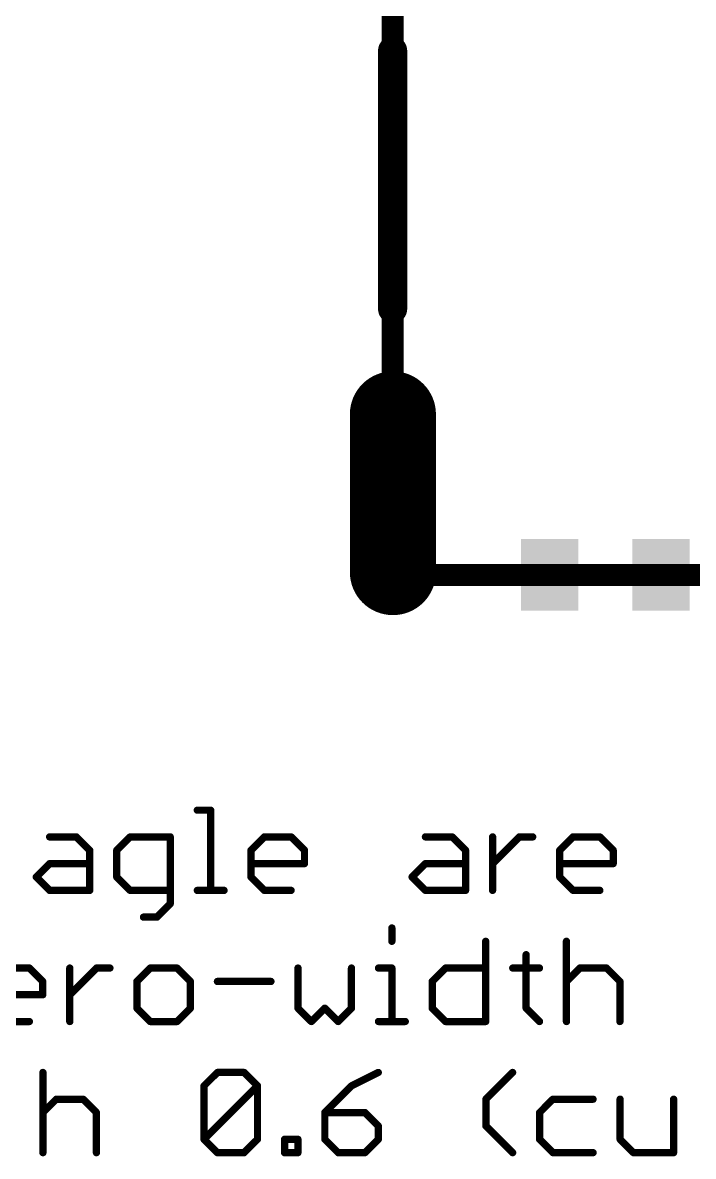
# Model space of a CAD drawing. Extents: x 0 to 102, y -4 to 29.
# Drawn here: x 56.73 to 61.4, y 14.58 to 22.48 of the extents above; entities that cross this region are included whole.
import ezdxf

# ---------------------------------------------------------------- set-up
doc = ezdxf.new("R2010")
doc.units = 0
doc.layers.add('21', color=253, linetype='CONTINUOUS')
doc.layers.add('51', color=41, linetype='CONTINUOUS')

# ---------------------------------------------------------------- blocks, each defined once
blk = doc.blocks.new('RECT')
blk.add_solid([(-0.5, -0.5), (0.5, -0.5), (-0.5, 0.5), (0.5, 0.5)])

msp = doc.modelspace()

# ---------------------------------------------------------------- linework, layer by layer
at = {"layer": '21', "const_width": 0.2032}
msp.add_lwpolyline([(59.307, 20.488), (59.307, 22.288)], dxfattribs=at)
at = {"layer": '21', "const_width": 0.1016}
for points in [[(59.3578, 22.288, 1), (59.2562, 22.288)], [(59.2562, 20.488, 1), (59.3578, 20.488)]]:
    msp.add_lwpolyline(points, format="xyb", dxfattribs=at)
at = {"layer": '51'}
for points, const_width in [([(59.307, 18.633), (59.307, 25.983)], 0.1524), ([(59.307, 18.633), (59.307, 20.253)], 0.01), ([(59.309, 18.653), (59.309, 19.753)], 0.6), ([(67.947, 18.633), (59.307, 18.633)], 0.1524), ([(57.9457, 16.9931), (58.0389, 16.9931)], 0.0508), ([(58.0389, 16.9931), (58.0389, 16.4338)], 0.0508), ([(56.9163, 16.8067), (57.1027, 16.8067)], 0.0508), ([(57.1027, 16.8067), (57.1959, 16.7134)], 0.0508), ([(57.4776, 16.8067), (57.3844, 16.7134)], 0.0508), ([(57.7572, 16.8067), (57.4776, 16.8067)], 0.0508), ([(57.7572, 16.3406), (57.7572, 16.8067)], 0.0508), ([(58.3199, 16.7134), (58.4131, 16.8067)], 0.0508), ([(58.4131, 16.8067), (58.5995, 16.8067)], 0.0508), ([(58.5995, 16.8067), (58.6928, 16.7134)], 0.0508), ([(59.5357, 16.8067), (59.7222, 16.8067)], 0.0508), ([(59.7222, 16.8067), (59.8154, 16.7134)], 0.0508), ([(60.0038, 16.4338), (60.0038, 16.8067)], 0.0508), ([(60.0038, 16.6202), (60.1903, 16.8067)], 0.0508), ([(60.1903, 16.8067), (60.2835, 16.8067)], 0.0508), ([(60.4716, 16.7134), (60.5648, 16.8067)], 0.0508), ([(60.5648, 16.8067), (60.7512, 16.8067)], 0.0508), ([(60.7512, 16.8067), (60.8444, 16.7134)], 0.0508), ([(57.1959, 16.7134), (57.1959, 16.4338)], 0.0508), ([(57.3844, 16.7134), (57.3844, 16.527)], 0.0508), ([(58.3199, 16.527), (58.3199, 16.7134)], 0.0508), ([(58.6928, 16.7134), (58.6928, 16.6202)], 0.0508), ([(59.8154, 16.7134), (59.8154, 16.4338)], 0.0508), ([(60.4716, 16.527), (60.4716, 16.7134)], 0.0508), ([(60.8444, 16.7134), (60.8444, 16.6202)], 0.0508), ([(56.8231, 16.527), (56.9163, 16.6202)], 0.0508), ([(56.9163, 16.6202), (57.1959, 16.6202)], 0.0508), ([(58.6928, 16.6202), (58.3199, 16.6202)], 0.0508), ([(59.4425, 16.527), (59.5357, 16.6202)], 0.0508), ([(59.5357, 16.6202), (59.8154, 16.6202)], 0.0508), ([(60.8444, 16.6202), (60.4716, 16.6202)], 0.0508), ([(56.9163, 16.4338), (56.8231, 16.527)], 0.0508), ([(57.3844, 16.527), (57.4776, 16.4338)], 0.0508), ([(58.4131, 16.4338), (58.3199, 16.527)], 0.0508), ([(59.5357, 16.4338), (59.4425, 16.527)], 0.0508), ([(60.5648, 16.4338), (60.4716, 16.527)], 0.0508), ([(57.1959, 16.4338), (56.9163, 16.4338)], 0.0508), ([(57.4776, 16.4338), (57.7572, 16.4338)], 0.0508), ([(57.9457, 16.4338), (58.1321, 16.4338)], 0.0508), ([(58.5995, 16.4338), (58.4131, 16.4338)], 0.0508), ([(59.8154, 16.4338), (59.5357, 16.4338)], 0.0508), ([(60.7512, 16.4338), (60.5648, 16.4338)], 0.0508), ([(57.664, 16.2474), (57.7572, 16.3406)], 0.0508), ([(57.5708, 16.2474), (57.664, 16.2474)], 0.0508), ([(59.3018, 16.1719), (59.3018, 16.0787)], 0.0508), ([(59.9557, 16.0787), (59.9557, 15.5194)], 0.0508), ([(60.5184, 16.0787), (60.5184, 15.5194)], 0.0508), ([(60.2374, 15.9855), (60.2374, 15.6126)], 0.0508), ([(56.5889, 15.8923), (56.7753, 15.8923)], 0.0508), ([(56.7753, 15.8923), (56.8685, 15.799)], 0.0508), ([(57.0569, 15.5194), (57.0569, 15.8923)], 0.0508), ([(57.0569, 15.7058), (57.2434, 15.8923)], 0.0508), ([(57.2434, 15.8923), (57.3366, 15.8923)], 0.0508), ([(57.6179, 15.8923), (57.5247, 15.799)], 0.0508), ([(57.8043, 15.8923), (57.6179, 15.8923)], 0.0508), ([(57.8976, 15.799), (57.8043, 15.8923)], 0.0508), ([(58.6473, 15.8923), (58.6473, 15.6126)], 0.0508), ([(59.0202, 15.6126), (59.0202, 15.8923)], 0.0508), ([(59.2086, 15.8923), (59.3018, 15.8923)], 0.0508), ([(59.3018, 15.8923), (59.3018, 15.5194)], 0.0508), ([(59.5828, 15.799), (59.6761, 15.8923)], 0.0508), ([(59.6761, 15.8923), (59.9557, 15.8923)], 0.0508), ([(60.1442, 15.8923), (60.3306, 15.8923)], 0.0508), ([(60.5184, 15.799), (60.6116, 15.8923)], 0.0508), ([(60.6116, 15.8923), (60.798, 15.8923)], 0.0508), ([(60.798, 15.8923), (60.8912, 15.799)], 0.0508), ([(56.8685, 15.799), (56.8685, 15.7058)], 0.0508), ([(57.5247, 15.799), (57.5247, 15.6126)], 0.0508), ([(57.8976, 15.6126), (57.8976, 15.799)], 0.0508), ([(58.086, 15.799), (58.4589, 15.799)], 0.0508), ([(59.5828, 15.6126), (59.5828, 15.799)], 0.0508), ([(60.8912, 15.799), (60.8912, 15.5194)], 0.0508), ([(56.8685, 15.7058), (56.4956, 15.7058)], 0.0508), ([(57.5247, 15.6126), (57.6179, 15.5194)], 0.0508), ([(57.8043, 15.5194), (57.8976, 15.6126)], 0.0508), ([(58.6473, 15.6126), (58.7405, 15.5194)], 0.0508), ([(58.7405, 15.5194), (58.8338, 15.6126)], 0.0508), ([(58.8338, 15.6126), (58.927, 15.5194)], 0.0508), ([(58.927, 15.5194), (59.0202, 15.6126)], 0.0508), ([(59.6761, 15.5194), (59.5828, 15.6126)], 0.0508), ([(60.2374, 15.6126), (60.3306, 15.5194)], 0.0508), ([(56.7753, 15.5194), (56.5889, 15.5194)], 0.0508), ([(57.6179, 15.5194), (57.8043, 15.5194)], 0.0508), ([(59.2086, 15.5194), (59.3951, 15.5194)], 0.0508), ([(59.9557, 15.5194), (59.6761, 15.5194)], 0.0508), ([(56.8698, 15.1643), (56.8698, 14.605)], 0.0508), ([(57.9924, 15.0711), (58.0857, 15.1643)], 0.0508), ([(58.0857, 15.1643), (58.2721, 15.1643)], 0.0508), ([(58.2721, 15.1643), (58.3653, 15.0711)], 0.0508), ([(59.2073, 15.1643), (59.0208, 15.0711)], 0.0508), ([(59.957, 14.9779), (60.1434, 15.1643)], 0.0508), ([(57.9924, 14.6982), (57.9924, 15.0711)], 0.0508), ([(57.9924, 14.6982), (58.3653, 15.0711)], 0.0508), ([(58.3653, 15.0711), (58.3653, 14.6982)], 0.0508), ([(59.0208, 15.0711), (58.8344, 14.8846)], 0.0508), ([(56.8698, 14.8846), (56.963, 14.9779)], 0.0508), ([(56.963, 14.9779), (57.1495, 14.9779)], 0.0508), ([(57.1495, 14.9779), (57.2427, 14.8846)], 0.0508), ([(59.957, 14.7914), (59.957, 14.9779)], 0.0508), ([(60.4244, 14.9779), (60.3312, 14.8846)], 0.0508), ([(60.7041, 14.9779), (60.4244, 14.9779)], 0.0508), ([(60.8925, 14.9779), (60.8925, 14.6982)], 0.0508), ([(61.2654, 14.605), (61.2654, 14.9779)], 0.0508), ([(57.2427, 14.8846), (57.2427, 14.605)], 0.0508), ([(58.8344, 14.8846), (58.8344, 14.6982)], 0.0508), ([(59.114, 14.8846), (58.8344, 14.8846)], 0.0508), ([(59.2073, 14.7914), (59.114, 14.8846)], 0.0508), ([(60.3312, 14.8846), (60.3312, 14.6982)], 0.0508), ([(59.2073, 14.6982), (59.2073, 14.7914)], 0.0508), ([(60.1434, 14.605), (59.957, 14.7914)], 0.0508), ([(58.0857, 14.605), (57.9924, 14.6982)], 0.0508), ([(58.3653, 14.6982), (58.2721, 14.605)], 0.0508), ([(58.5537, 14.605), (58.5537, 14.6982)], 0.0508), ([(58.5537, 14.6982), (58.647, 14.6982)], 0.0508), ([(58.647, 14.6982), (58.647, 14.605)], 0.0508), ([(58.8344, 14.6982), (58.9276, 14.605)], 0.0508), ([(59.114, 14.605), (59.2073, 14.6982)], 0.0508), ([(60.3312, 14.6982), (60.4244, 14.605)], 0.0508), ([(60.8925, 14.6982), (60.9857, 14.605)], 0.0508), ([(58.2721, 14.605), (58.0857, 14.605)], 0.0508), ([(58.647, 14.605), (58.5537, 14.605)], 0.0508), ([(58.9276, 14.605), (59.114, 14.605)], 0.0508), ([(60.4244, 14.605), (60.7041, 14.605)], 0.0508), ([(60.9857, 14.605), (61.2654, 14.605)], 0.0508)]:
    msp.add_lwpolyline(points, dxfattribs=dict(at, const_width=const_width))
for points, const_width in [([(59.3095, 20.253, 1), (59.3045, 20.253)], 0.005), ([(59.459, 19.753, 1), (59.159, 19.753)], 0.3), ([(59.159, 18.653, 1), (59.459, 18.653)], 0.3), ([(59.307, 18.6711, 1), (59.307, 18.5949)], 0.0762), ([(59.2689, 18.633, 1), (59.3451, 18.633)], 0.0762), ([(59.3045, 18.633, 1), (59.3095, 18.633)], 0.005), ([(57.9457, 17.0058, 1), (57.9457, 16.9804)], 0.0254), ([(58.0516, 16.9931, 1), (58.0262, 16.9931)], 0.0254), ([(58.0389, 16.9804, 1), (58.0389, 17.0058)], 0.0254), ([(56.9163, 16.8194, 1), (56.9163, 16.794)], 0.0254), ([(57.1117, 16.8156, 1), (57.0937, 16.7977)], 0.0254), ([(57.1027, 16.794, 1), (57.1027, 16.8194)], 0.0254), ([(57.4776, 16.8194, 1), (57.4776, 16.794)], 0.0254), ([(57.4866, 16.7977, 1), (57.4686, 16.8156)], 0.0254), ([(57.7699, 16.8067, 1), (57.7445, 16.8067)], 0.0254), ([(57.7572, 16.794, 1), (57.7572, 16.8194)], 0.0254), ([(58.4131, 16.8194, 1), (58.4131, 16.794)], 0.0254), ([(58.4221, 16.7977, 1), (58.4041, 16.8156)], 0.0254), ([(58.6085, 16.8156, 1), (58.5906, 16.7977)], 0.0254), ([(58.5995, 16.794, 1), (58.5995, 16.8194)], 0.0254), ([(59.5357, 16.8194, 1), (59.5357, 16.794)], 0.0254), ([(59.7311, 16.8156, 1), (59.7132, 16.7977)], 0.0254), ([(59.7222, 16.794, 1), (59.7222, 16.8194)], 0.0254), ([(60.0165, 16.8067, 1), (59.9911, 16.8067)], 0.0254), ([(60.1903, 16.8194, 1), (60.1903, 16.794)], 0.0254), ([(60.1992, 16.7977, 1), (60.1813, 16.8156)], 0.0254), ([(60.2835, 16.794, 1), (60.2835, 16.8194)], 0.0254), ([(60.5648, 16.8194, 1), (60.5648, 16.794)], 0.0254), ([(60.5738, 16.7977, 1), (60.5558, 16.8156)], 0.0254), ([(60.7602, 16.8156, 1), (60.7423, 16.7977)], 0.0254), ([(60.7512, 16.794, 1), (60.7512, 16.8194)], 0.0254), ([(57.2086, 16.7134, 1), (57.1832, 16.7134)], 0.0254), ([(57.187, 16.7045, 1), (57.2049, 16.7224)], 0.0254), ([(57.3971, 16.7134, 1), (57.3717, 16.7134)], 0.0254), ([(57.3754, 16.7224, 1), (57.3934, 16.7045)], 0.0254), ([(58.3326, 16.7134, 1), (58.3072, 16.7134)], 0.0254), ([(58.3109, 16.7224, 1), (58.3289, 16.7045)], 0.0254), ([(58.7055, 16.7134, 1), (58.6801, 16.7134)], 0.0254), ([(58.6838, 16.7045, 1), (58.7017, 16.7224)], 0.0254), ([(59.8281, 16.7134, 1), (59.8027, 16.7134)], 0.0254), ([(59.8064, 16.7045, 1), (59.8244, 16.7224)], 0.0254), ([(60.4843, 16.7134, 1), (60.4589, 16.7134)], 0.0254), ([(60.4626, 16.7224, 1), (60.4806, 16.7045)], 0.0254), ([(60.8571, 16.7134, 1), (60.8317, 16.7134)], 0.0254), ([(60.8355, 16.7045, 1), (60.8534, 16.7224)], 0.0254), ([(56.9163, 16.6329, 1), (56.9163, 16.6075)], 0.0254), ([(56.9253, 16.6112, 1), (56.9073, 16.6292)], 0.0254), ([(57.1959, 16.6075, 1), (57.1959, 16.6329)], 0.0254), ([(58.3199, 16.6329, 1), (58.3199, 16.6075)], 0.0254), ([(58.6801, 16.6202, 1), (58.7055, 16.6202)], 0.0254), ([(58.6928, 16.6075, 1), (58.6928, 16.6329)], 0.0254), ([(59.5357, 16.6329, 1), (59.5357, 16.6075)], 0.0254), ([(59.5447, 16.6112, 1), (59.5268, 16.6292)], 0.0254), ([(59.8154, 16.6075, 1), (59.8154, 16.6329)], 0.0254), ([(59.9949, 16.6292, 1), (60.0128, 16.6112)], 0.0254), ([(60.4716, 16.6329, 1), (60.4716, 16.6075)], 0.0254), ([(60.8317, 16.6202, 1), (60.8571, 16.6202)], 0.0254), ([(60.8444, 16.6075, 1), (60.8444, 16.6329)], 0.0254), ([(56.8321, 16.536, 1), (56.8141, 16.518)], 0.0254), ([(56.8141, 16.536, 1), (56.8321, 16.518)], 0.0254), ([(57.3934, 16.536, 1), (57.3754, 16.518)], 0.0254), ([(57.3717, 16.527, 1), (57.3971, 16.527)], 0.0254), ([(58.3289, 16.536, 1), (58.3109, 16.518)], 0.0254), ([(58.3072, 16.527, 1), (58.3326, 16.527)], 0.0254), ([(59.4515, 16.536, 1), (59.4335, 16.518)], 0.0254), ([(59.4335, 16.536, 1), (59.4515, 16.518)], 0.0254), ([(60.4806, 16.536, 1), (60.4626, 16.518)], 0.0254), ([(60.4589, 16.527, 1), (60.4843, 16.527)], 0.0254), ([(56.9163, 16.4465, 1), (56.9163, 16.4211)], 0.0254), ([(56.9073, 16.4248, 1), (56.9253, 16.4428)], 0.0254), ([(57.1832, 16.4338, 1), (57.2086, 16.4338)], 0.0254), ([(57.1959, 16.4211, 1), (57.1959, 16.4465)], 0.0254), ([(57.4776, 16.4465, 1), (57.4776, 16.4211)], 0.0254), ([(57.4686, 16.4248, 1), (57.4866, 16.4428)], 0.0254), ([(57.7572, 16.4211, 1), (57.7572, 16.4465)], 0.0254), ([(57.9457, 16.4465, 1), (57.9457, 16.4211)], 0.0254), ([(58.0262, 16.4338, 1), (58.0516, 16.4338)], 0.0254), ([(58.1321, 16.4211, 1), (58.1321, 16.4465)], 0.0254), ([(58.4131, 16.4465, 1), (58.4131, 16.4211)], 0.0254), ([(58.4041, 16.4248, 1), (58.4221, 16.4428)], 0.0254), ([(58.5995, 16.4211, 1), (58.5995, 16.4465)], 0.0254), ([(59.5357, 16.4465, 1), (59.5357, 16.4211)], 0.0254), ([(59.5268, 16.4248, 1), (59.5447, 16.4428)], 0.0254), ([(59.8027, 16.4338, 1), (59.8281, 16.4338)], 0.0254), ([(59.8154, 16.4211, 1), (59.8154, 16.4465)], 0.0254), ([(59.9911, 16.4338, 1), (60.0165, 16.4338)], 0.0254), ([(60.5648, 16.4465, 1), (60.5648, 16.4211)], 0.0254), ([(60.5558, 16.4248, 1), (60.5738, 16.4428)], 0.0254), ([(60.7512, 16.4211, 1), (60.7512, 16.4465)], 0.0254), ([(57.7662, 16.3316, 1), (57.7483, 16.3496)], 0.0254), ([(57.7445, 16.3406, 1), (57.7699, 16.3406)], 0.0254), ([(57.5708, 16.2601, 1), (57.5708, 16.2347)], 0.0254), ([(57.6551, 16.2564, 1), (57.673, 16.2384)], 0.0254), ([(57.664, 16.2347, 1), (57.664, 16.2601)], 0.0254), ([(59.3145, 16.1719, 1), (59.2891, 16.1719)], 0.0254), ([(59.2891, 16.0787, 1), (59.3145, 16.0787)], 0.0254), ([(59.9684, 16.0787, 1), (59.943, 16.0787)], 0.0254), ([(60.5311, 16.0787, 1), (60.5057, 16.0787)], 0.0254), ([(60.2501, 15.9855, 1), (60.2247, 15.9855)], 0.0254), ([(56.7843, 15.9012, 1), (56.7663, 15.8833)], 0.0254), ([(56.7753, 15.8796, 1), (56.7753, 15.905)], 0.0254), ([(57.0696, 15.8923, 1), (57.0442, 15.8923)], 0.0254), ([(57.2434, 15.905, 1), (57.2434, 15.8796)], 0.0254), ([(57.2524, 15.8833, 1), (57.2344, 15.9012)], 0.0254), ([(57.3366, 15.8796, 1), (57.3366, 15.905)], 0.0254), ([(57.6179, 15.905, 1), (57.6179, 15.8796)], 0.0254), ([(57.6269, 15.8833, 1), (57.6089, 15.9012)], 0.0254), ([(57.8133, 15.9012, 1), (57.7954, 15.8833)], 0.0254), ([(57.8043, 15.8796, 1), (57.8043, 15.905)], 0.0254), ([(58.66, 15.8923, 1), (58.6346, 15.8923)], 0.0254), ([(59.0329, 15.8923, 1), (59.0075, 15.8923)], 0.0254), ([(59.2086, 15.905, 1), (59.2086, 15.8796)], 0.0254), ([(59.3145, 15.8923, 1), (59.2891, 15.8923)], 0.0254), ([(59.3018, 15.8796, 1), (59.3018, 15.905)], 0.0254), ([(59.6761, 15.905, 1), (59.6761, 15.8796)], 0.0254), ([(59.685, 15.8833, 1), (59.6671, 15.9012)], 0.0254), ([(59.9557, 15.8796, 1), (59.9557, 15.905)], 0.0254), ([(60.1442, 15.905, 1), (60.1442, 15.8796)], 0.0254), ([(60.3306, 15.8796, 1), (60.3306, 15.905)], 0.0254), ([(60.6116, 15.905, 1), (60.6116, 15.8796)], 0.0254), ([(60.6205, 15.8833, 1), (60.6026, 15.9012)], 0.0254), ([(60.807, 15.9012, 1), (60.789, 15.8833)], 0.0254), ([(60.798, 15.8796, 1), (60.798, 15.905)], 0.0254), ([(56.8812, 15.799, 1), (56.8558, 15.799)], 0.0254), ([(56.8595, 15.7901, 1), (56.8775, 15.808)], 0.0254), ([(57.5374, 15.799, 1), (57.512, 15.799)], 0.0254), ([(57.5157, 15.808, 1), (57.5337, 15.7901)], 0.0254), ([(57.9103, 15.799, 1), (57.8849, 15.799)], 0.0254), ([(57.8886, 15.7901, 1), (57.9065, 15.808)], 0.0254), ([(58.086, 15.8117, 1), (58.086, 15.7863)], 0.0254), ([(58.4589, 15.7863, 1), (58.4589, 15.8117)], 0.0254), ([(59.5955, 15.799, 1), (59.5701, 15.799)], 0.0254), ([(59.5739, 15.808, 1), (59.5918, 15.7901)], 0.0254), ([(60.5094, 15.808, 1), (60.5273, 15.7901)], 0.0254), ([(60.9039, 15.799, 1), (60.8785, 15.799)], 0.0254), ([(60.8822, 15.7901, 1), (60.9002, 15.808)], 0.0254), ([(56.8685, 15.6931, 1), (56.8685, 15.7185)], 0.0254), ([(56.8558, 15.7058, 1), (56.8812, 15.7058)], 0.0254), ([(57.048, 15.7148, 1), (57.0659, 15.6968)], 0.0254), ([(57.5337, 15.6216, 1), (57.5157, 15.6036)], 0.0254), ([(57.512, 15.6126, 1), (57.5374, 15.6126)], 0.0254), ([(57.8849, 15.6126, 1), (57.9103, 15.6126)], 0.0254), ([(57.9065, 15.6036, 1), (57.8886, 15.6216)], 0.0254), ([(58.6563, 15.6216, 1), (58.6383, 15.6036)], 0.0254), ([(58.6346, 15.6126, 1), (58.66, 15.6126)], 0.0254), ([(58.8427, 15.6216, 1), (58.8248, 15.6036)], 0.0254), ([(58.8427, 15.6036, 1), (58.8248, 15.6216)], 0.0254), ([(59.0075, 15.6126, 1), (59.0329, 15.6126)], 0.0254), ([(59.0292, 15.6036, 1), (59.0112, 15.6216)], 0.0254), ([(59.5701, 15.6126, 1), (59.5955, 15.6126)], 0.0254), ([(59.5918, 15.6216, 1), (59.5739, 15.6036)], 0.0254), ([(60.2463, 15.6216, 1), (60.2284, 15.6036)], 0.0254), ([(60.2247, 15.6126, 1), (60.2501, 15.6126)], 0.0254), ([(56.7753, 15.5067, 1), (56.7753, 15.5321)], 0.0254), ([(57.0442, 15.5194, 1), (57.0696, 15.5194)], 0.0254), ([(57.6179, 15.5321, 1), (57.6179, 15.5067)], 0.0254), ([(57.6089, 15.5104, 1), (57.6269, 15.5284)], 0.0254), ([(57.7954, 15.5284, 1), (57.8133, 15.5104)], 0.0254), ([(57.8043, 15.5067, 1), (57.8043, 15.5321)], 0.0254), ([(58.7316, 15.5284, 1), (58.7495, 15.5104)], 0.0254), ([(58.7316, 15.5104, 1), (58.7495, 15.5284)], 0.0254), ([(58.918, 15.5284, 1), (58.9359, 15.5104)], 0.0254), ([(58.918, 15.5104, 1), (58.9359, 15.5284)], 0.0254), ([(59.2086, 15.5321, 1), (59.2086, 15.5067)], 0.0254), ([(59.2891, 15.5194, 1), (59.3145, 15.5194)], 0.0254), ([(59.3951, 15.5067, 1), (59.3951, 15.5321)], 0.0254), ([(59.6761, 15.5321, 1), (59.6761, 15.5067)], 0.0254), ([(59.6671, 15.5104, 1), (59.685, 15.5284)], 0.0254), ([(59.943, 15.5194, 1), (59.9684, 15.5194)], 0.0254), ([(59.9557, 15.5067, 1), (59.9557, 15.5321)], 0.0254), ([(60.3216, 15.5104, 1), (60.3396, 15.5284)], 0.0254), ([(60.5057, 15.5194, 1), (60.5311, 15.5194)], 0.0254), ([(60.8785, 15.5194, 1), (60.9039, 15.5194)], 0.0254), ([(56.8825, 15.1643, 1), (56.8571, 15.1643)], 0.0254), ([(58.0857, 15.177, 1), (58.0857, 15.1516)], 0.0254), ([(58.0946, 15.1553, 1), (58.0767, 15.1733)], 0.0254), ([(58.2811, 15.1733, 1), (58.2631, 15.1553)], 0.0254), ([(58.2721, 15.1516, 1), (58.2721, 15.177)], 0.0254), ([(59.2129, 15.1529, 1), (59.2016, 15.1756)], 0.0254), ([(60.1524, 15.1553, 1), (60.1345, 15.1733)], 0.0254), ([(58.0051, 15.0711, 1), (57.9797, 15.0711)], 0.0254), ([(57.9835, 15.08, 1), (58.0014, 15.0621)], 0.0254), ([(58.378, 15.0711, 1), (58.3526, 15.0711)], 0.0254), ([(58.3743, 15.0621, 1), (58.3563, 15.08)], 0.0254), ([(58.3563, 15.0621, 1), (58.3743, 15.08)], 0.0254), ([(59.0151, 15.0824, 1), (59.0265, 15.0597)], 0.0254), ([(59.0298, 15.0621, 1), (59.0118, 15.08)], 0.0254), ([(56.963, 14.9906, 1), (56.963, 14.9651)], 0.0254), ([(56.972, 14.9689, 1), (56.9541, 14.9868)], 0.0254), ([(57.1584, 14.9868, 1), (57.1405, 14.9689)], 0.0254), ([(57.1495, 14.9651, 1), (57.1495, 14.9906)], 0.0254), ([(59.9697, 14.9779, 1), (59.9443, 14.9779)], 0.0254), ([(59.948, 14.9868, 1), (59.966, 14.9689)], 0.0254), ([(60.4244, 14.9906, 1), (60.4244, 14.9651)], 0.0254), ([(60.4334, 14.9689, 1), (60.4155, 14.9868)], 0.0254), ([(60.7041, 14.9651, 1), (60.7041, 14.9906)], 0.0254), ([(60.9052, 14.9779, 1), (60.8798, 14.9779)], 0.0254), ([(61.2781, 14.9779, 1), (61.2527, 14.9779)], 0.0254), ([(56.8608, 14.8936, 1), (56.8788, 14.8757)], 0.0254), ([(57.2554, 14.8846, 1), (57.23, 14.8846)], 0.0254), ([(57.2337, 14.8757, 1), (57.2516, 14.8936)], 0.0254), ([(58.8471, 14.8846, 1), (58.8217, 14.8846)], 0.0254), ([(58.8344, 14.8973, 1), (58.8344, 14.8719)], 0.0254), ([(58.8254, 14.8936, 1), (58.8434, 14.8757)], 0.0254), ([(59.123, 14.8936, 1), (59.1051, 14.8757)], 0.0254), ([(59.114, 14.8719, 1), (59.114, 14.8973)], 0.0254), ([(60.3439, 14.8846, 1), (60.3185, 14.8846)], 0.0254), ([(60.3222, 14.8936, 1), (60.3402, 14.8757)], 0.0254), ([(59.22, 14.7914, 1), (59.1945, 14.7914)], 0.0254), ([(59.1983, 14.7824, 1), (59.2162, 14.8004)], 0.0254), ([(59.966, 14.8004, 1), (59.948, 14.7824)], 0.0254), ([(59.9443, 14.7914, 1), (59.9697, 14.7914)], 0.0254), ([(57.9797, 14.6982, 1), (58.0051, 14.6982)], 0.0254), ([(58.0014, 14.7072, 1), (57.9835, 14.6892)], 0.0254), ([(57.9835, 14.7072, 1), (58.0014, 14.6892)], 0.0254), ([(58.3526, 14.6982, 1), (58.378, 14.6982)], 0.0254), ([(58.3743, 14.6892, 1), (58.3563, 14.7072)], 0.0254), ([(58.5664, 14.6982, 1), (58.541, 14.6982)], 0.0254), ([(58.5537, 14.7109, 1), (58.5537, 14.6855)], 0.0254), ([(58.6597, 14.6982, 1), (58.6343, 14.6982)], 0.0254), ([(58.647, 14.6855, 1), (58.647, 14.7109)], 0.0254), ([(58.8434, 14.7072, 1), (58.8254, 14.6892)], 0.0254), ([(58.8217, 14.6982, 1), (58.8471, 14.6982)], 0.0254), ([(59.1945, 14.6982, 1), (59.22, 14.6982)], 0.0254), ([(59.2162, 14.6892, 1), (59.1983, 14.7072)], 0.0254), ([(60.3402, 14.7072, 1), (60.3222, 14.6892)], 0.0254), ([(60.3185, 14.6982, 1), (60.3439, 14.6982)], 0.0254), ([(60.8798, 14.6982, 1), (60.9052, 14.6982)], 0.0254), ([(60.9015, 14.7072, 1), (60.8836, 14.6892)], 0.0254), ([(58.0857, 14.6177, 1), (58.0857, 14.5923)], 0.0254), ([(58.0767, 14.596, 1), (58.0946, 14.614)], 0.0254), ([(58.2631, 14.614, 1), (58.2811, 14.596)], 0.0254), ([(58.2721, 14.5923, 1), (58.2721, 14.6177)], 0.0254), ([(58.5537, 14.6177, 1), (58.5537, 14.5923)], 0.0254), ([(58.647, 14.5923, 1), (58.647, 14.6177)], 0.0254), ([(58.9276, 14.6177, 1), (58.9276, 14.5923)], 0.0254), ([(58.9186, 14.596, 1), (58.9366, 14.614)], 0.0254), ([(59.1051, 14.614, 1), (59.123, 14.596)], 0.0254), ([(59.114, 14.5923, 1), (59.114, 14.6177)], 0.0254), ([(60.1345, 14.596, 1), (60.1524, 14.614)], 0.0254), ([(60.4244, 14.6177, 1), (60.4244, 14.5923)], 0.0254), ([(60.4155, 14.596, 1), (60.4334, 14.614)], 0.0254), ([(60.7041, 14.5923, 1), (60.7041, 14.6177)], 0.0254), ([(60.9857, 14.6177, 1), (60.9857, 14.5923)], 0.0254), ([(60.9768, 14.596, 1), (60.9947, 14.614)], 0.0254), ([(61.2654, 14.5923, 1), (61.2654, 14.6177)], 0.0254), ([(56.8571, 14.605, 1), (56.8825, 14.605)], 0.0254), ([(57.23, 14.605, 1), (57.2554, 14.605)], 0.0254), ([(58.541, 14.605, 1), (58.5664, 14.605)], 0.0254), ([(58.6343, 14.605, 1), (58.6597, 14.605)], 0.0254), ([(61.2527, 14.605, 1), (61.2781, 14.605)], 0.0254)]:
    msp.add_lwpolyline(points, format="xyb", dxfattribs=dict(at, const_width=const_width))

# ---------------------------------------------------------------- block references
at = {"layer": '51', "xscale": 0.4, "yscale": 0.5, "rotation": 180}
for p in [(60.402, 18.633), (61.177, 18.633)]:
    msp.add_blockref('RECT', p, dxfattribs=at)

doc.saveas('drawing.dxf')
